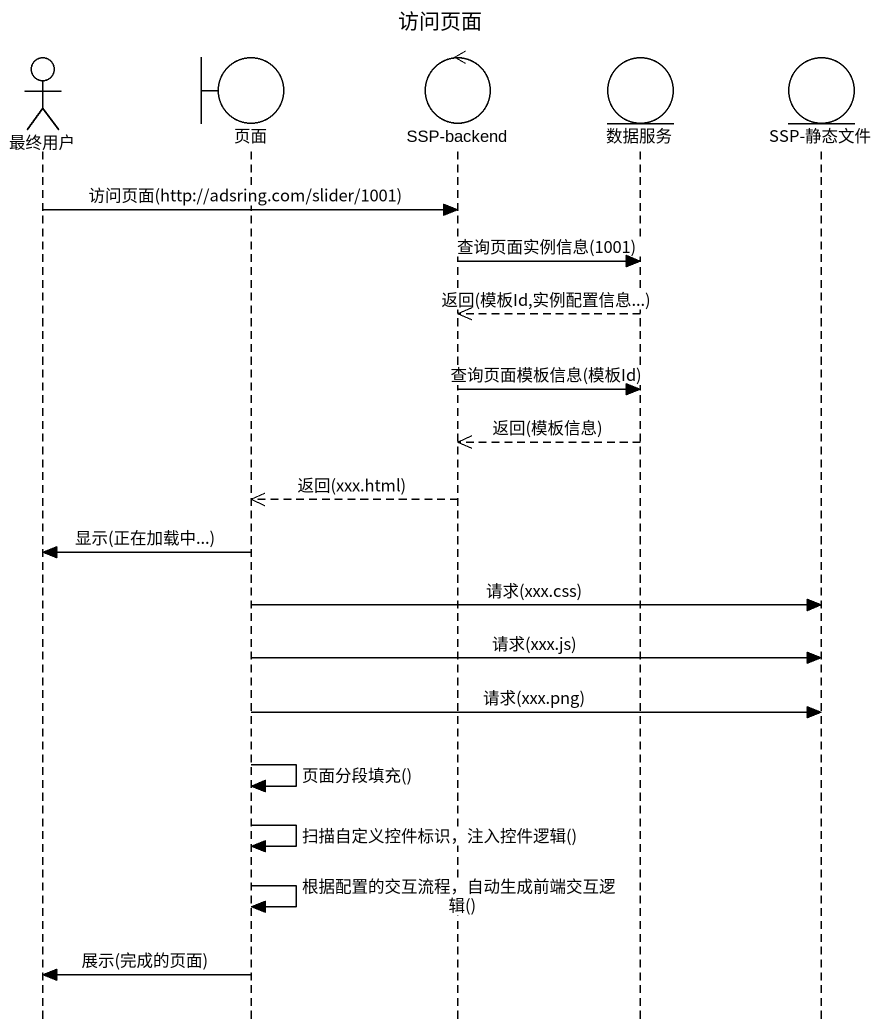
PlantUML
@startuml
title 访问页面
hide footbox
actor 最终用户
boundary 页面
control "SSP-backend" as SSP_backend
entity 数据服务
entity "SSP-静态文件" as SSP_静态文件

最终用户 -> SSP_backend : 访问页面(http://adsring.com/slider/1001)
SSP_backend -> 数据服务 : 查询页面实例信息(1001)
数据服务 -->> SSP_backend : 返回(模板Id,实例配置信息...)
SSP_backend -> 数据服务 : 查询页面模板信息(模板Id)
数据服务 -->> SSP_backend : 返回(模板信息)
SSP_backend -->> 页面 : 返回(xxx.html)
页面 -> 最终用户 : 显示(正在加载中...)
页面 -> SSP_静态文件 : 请求(xxx.css)
页面 -> SSP_静态文件 : 请求(xxx.js)
页面 -> SSP_静态文件 : 请求(xxx.png)
页面 -> 页面 : 页面分段填充()
页面 -> 页面 : 扫描自定义控件标识，注入控件逻辑()
页面 -> 页面 : 根据配置的交互流程，自动生成前端交互逻辑()
页面 -> 最终用户 : 展示(完成的页面)
@enduml
